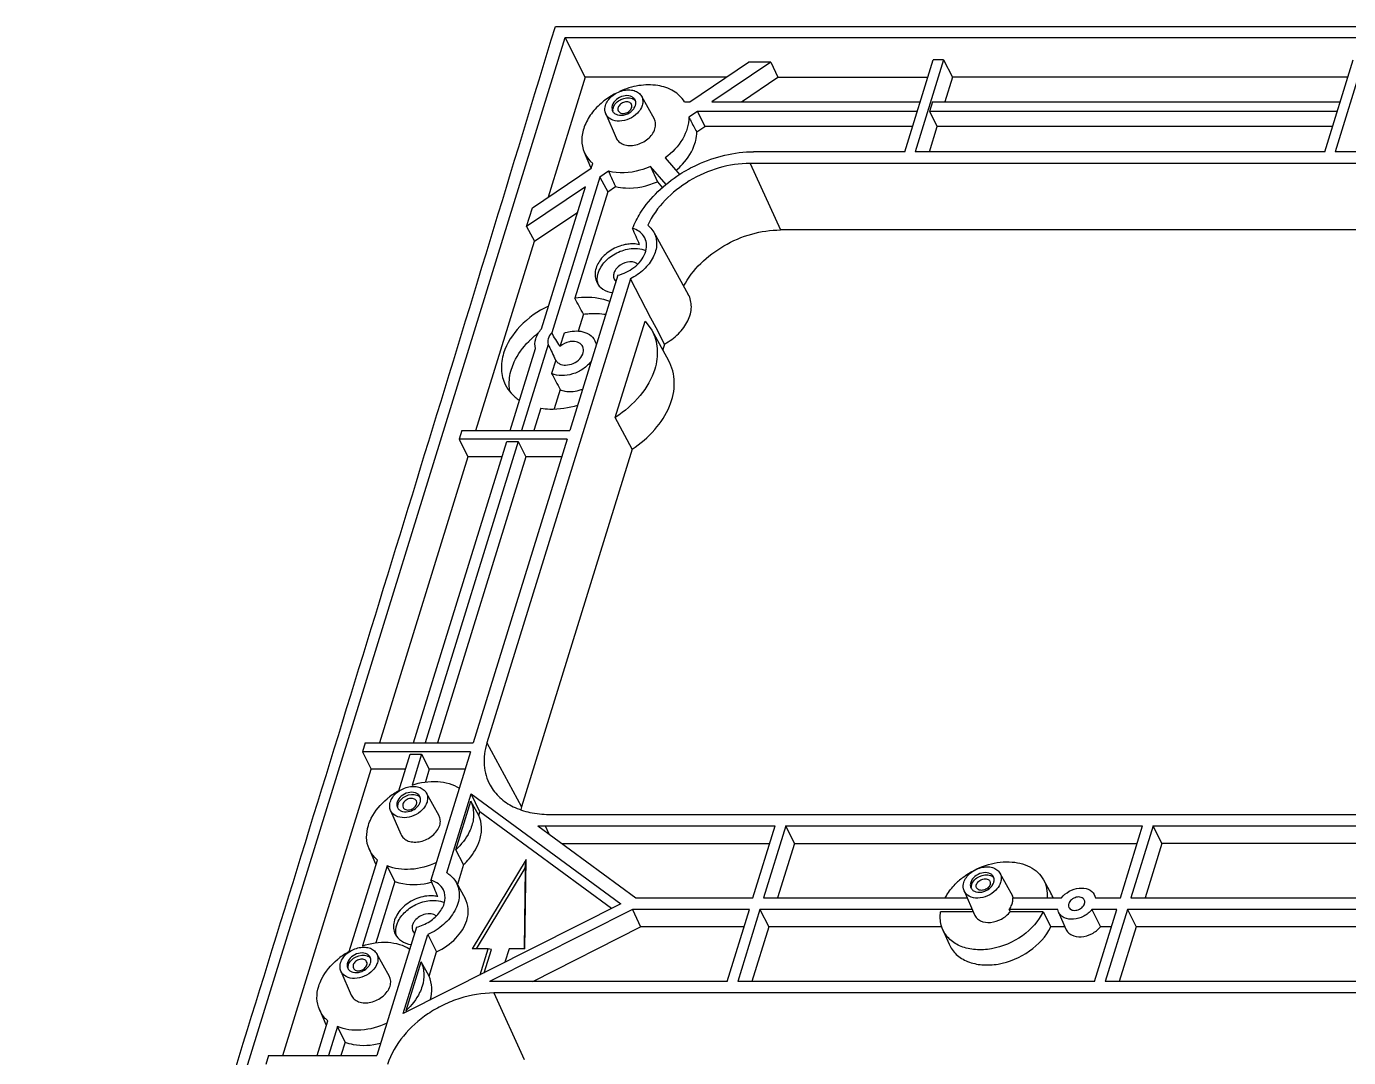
# Model space of a CAD drawing. Extents: x -1094 to 5067, y -562 to 305.
# Drawn here: x 85.8 to 143.8, y -146.3 to -101 of the extents above; entities that cross this region are included whole.
import ezdxf

# ---------------------------------------------------------------- set-up
doc = ezdxf.new("R2010")
doc.units = 0
doc.header["$LTSCALE"] = 1.21
doc.header["$MEASUREMENT"] = 0
doc.layers.get('0').update_dxf_attribs({"linetype": 'CONTINUOUS'})

msp = doc.modelspace()

# ---------------------------------------------------------------- linework, layer by layer
at = {"color": 7, "linetype": 'Continuous'}
for p, q in [((108.971, -101.033), (197.265, -101.033)), ((86.495, -175.625), (109.395, -101.523)), ((110.274, -103.259), (109.395, -101.523)), ((109.395, -101.523), (196.527, -101.523)), ((114.866, -104.333), (117.449, -102.594)), ((118.417, -102.594), (115.834, -104.333)), ((118.417, -102.594), (117.449, -102.594)), ((118.417, -102.594), (118.735, -103.259)), ((124.298, -106.528), (125.544, -102.496)), ((126.004, -102.496), (124.758, -106.528)), ((126.004, -102.496), (125.544, -102.496)), ((126.004, -102.496), (126.391, -103.259)), ((142.719, -106.528), (143.965, -102.496)), ((144.426, -102.496), (143.179, -106.528)), ((110.274, -103.259), (108.648, -108.521)), ((116.461, -103.259), (110.274, -103.259)), ((117.139, -104.333), (118.735, -103.259)), ((118.735, -103.259), (125.308, -103.259)), ((126.391, -103.259), (126.059, -104.333)), ((143.729, -103.259), (126.391, -103.259)), ((112.75, -104.094), (113.304, -105.092)), ((114.632, -104.333), (114.866, -104.333)), ((115.834, -104.333), (124.976, -104.333)), ((125.516, -104.333), (125.385, -104.759)), ((125.516, -104.333), (143.397, -104.333)), ((111.18, -104.864), (111.631, -105.914)), ((115.202, -104.759), (114.825, -105.013)), ((115.202, -104.759), (115.52, -105.424)), ((124.845, -104.759), (115.202, -104.759)), ((125.385, -104.759), (125.722, -105.424)), ((143.266, -104.759), (125.385, -104.759)), ((115.172, -105.658), (115.52, -105.424)), ((124.639, -105.424), (115.52, -105.424)), ((125.38, -106.528), (125.722, -105.424)), ((143.06, -105.424), (125.722, -105.424)), ((110.239, -106.552), (110.519, -107.204)), ((124.298, -106.528), (117.666, -106.528)), ((142.719, -106.528), (124.758, -106.528)), ((145.422, -106.528), (143.179, -106.528)), ((107.963, -108.982), (110.546, -107.242)), ((110.546, -107.242), (110.608, -107.043)), ((113.837, -107.967), (113.15, -107.174)), ((113.15, -107.174), (113.446, -107.846)), ((113.792, -106.798), (114.432, -107.536)), ((117.509, -107.038), (118.843, -109.958)), ((145.081, -107.038), (117.509, -107.038)), ((110.923, -107.64), (108.811, -114.476)), ((111.301, -107.386), (110.923, -107.64)), ((110.923, -107.64), (111.265, -108.289)), ((113.446, -107.846), (113.675, -108.11)), ((110.292, -108.066), (107.709, -109.805)), ((108.366, -114.297), (110.292, -108.066)), ((111.265, -108.289), (109.823, -112.956)), ((111.265, -108.289), (111.614, -108.055)), ((107.709, -109.805), (107.963, -108.982)), ((108.051, -110.454), (109.949, -109.176)), ((107.709, -109.805), (108.051, -110.454)), ((113.291, -110.06), (114.803, -112.785)), ((146.342, -109.958), (118.843, -109.958)), ((105.488, -118.748), (108.051, -110.454)), ((112.893, -110.309), (112.841, -110.22)), ((112.26, -112.101), (105.969, -132.457)), ((111.709, -111.946), (109.607, -118.748)), ((113.159, -113.82), (112.26, -112.101)), ((110.204, -113.65), (109.973, -114.398)), ((111.599, -118.178), (112.905, -113.953)), ((112.905, -113.953), (113.196, -114.35)), ((113.386, -114.251), (113.159, -113.82)), ((113.758, -114.961), (113.386, -114.251)), ((109.351, -114.484), (109.17, -115.069)), ((113.196, -114.35), (113.936, -115.682)), ((106.991, -118.748), (108.099, -115.162)), ((108.655, -114.982), (107.491, -118.748)), ((113.758, -114.961), (113.678, -115.219)), ((108.986, -115.664), (108.806, -116.248)), ((108.986, -115.664), (108.939, -115.567)), ((109.181, -116.962), (108.921, -117.801)), ((108.333, -117.777), (108.033, -118.748)), ((112.333, -119.572), (111.599, -118.178)), ((104.866, -118.748), (104.745, -119.14)), ((104.866, -118.748), (109.607, -118.748)), ((102.754, -132.457), (106.839, -119.237)), ((107.34, -119.237), (103.255, -132.457)), ((104.745, -119.14), (105.131, -119.903)), ((109.486, -119.14), (104.745, -119.14)), ((109.486, -119.14), (105.371, -132.457)), ((106.839, -119.237), (107.34, -119.237)), ((107.34, -119.237), (107.677, -119.903)), ((105.131, -119.903), (101.251, -132.457)), ((107.677, -119.903), (103.797, -132.457)), ((106.634, -119.903), (105.131, -119.903)), ((112.333, -119.572), (107.487, -135.254)), ((109.25, -119.903), (107.677, -119.903)), ((100.629, -132.457), (100.508, -132.848)), ((100.629, -132.457), (105.371, -132.457)), ((105.969, -132.457), (107.487, -135.254)), ((100.508, -132.848), (100.895, -133.611)), ((105.25, -132.848), (100.508, -132.848)), ((102.106, -134.556), (102.603, -132.946)), ((102.603, -132.946), (103.103, -132.946)), ((103.103, -132.946), (102.684, -134.303)), ((103.103, -132.946), (103.44, -133.611)), ((105.25, -132.848), (103.511, -138.476)), ((97.015, -146.165), (100.895, -133.611)), ((102.398, -133.611), (100.895, -133.611)), ((103.44, -133.611), (103.268, -134.169)), ((105.014, -133.611), (103.44, -133.611)), ((103.309, -134.643), (103.864, -135.642)), ((104.21, -138.15), (105.281, -134.685)), ((104.602, -137.14), (105.26, -135.01)), ((105.608, -135.639), (105.26, -135.01)), ((105.658, -135.478), (105.281, -134.685)), ((105.281, -134.685), (111.846, -139.507)), ((101.739, -135.414), (102.19, -136.463)), ((105.608, -135.639), (105.658, -135.478)), ((111.43, -139.717), (105.658, -135.478)), ((108.685, -135.59), (177.673, -135.59)), ((108.197, -136.088), (112.506, -139.252)), ((108.528, -136.099), (108.687, -136.448)), ((108.528, -136.099), (118.614, -136.099)), ((117.639, -139.252), (118.614, -136.099)), ((119.074, -136.099), (118.1, -139.252)), ((119.46, -136.862), (119.074, -136.099)), ((119.074, -136.099), (134.732, -136.099)), ((133.758, -139.252), (134.732, -136.099)), ((135.193, -136.099), (134.218, -139.252)), ((135.579, -136.862), (135.193, -136.099)), ((135.193, -136.099), (150.851, -136.099)), ((109.251, -136.862), (118.378, -136.862)), ((119.46, -136.862), (118.722, -139.252)), ((119.46, -136.862), (134.497, -136.862)), ((135.579, -136.862), (134.84, -139.252)), ((150.615, -136.862), (135.579, -136.862)), ((100.798, -137.102), (101.079, -137.754)), ((104.945, -137.785), (104.602, -137.14)), ((99.927, -141.606), (101.167, -137.593)), ((101.589, -137.846), (100.505, -141.353)), ((101.922, -138.526), (101.589, -137.846)), ((104.945, -137.785), (104.672, -138.667)), ((107.689, -137.574), (105.328, -141.49)), ((105.512, -141.49), (107.649, -137.947)), ((107.649, -137.947), (107.595, -141.49)), ((107.63, -141.49), (107.689, -137.574)), ((107.649, -137.947), (107.689, -137.574)), ((101.922, -138.526), (101.089, -141.219)), ((104.617, -138.567), (105.012, -139.279)), ((128.47, -138.168), (129.025, -139.167)), ((130.381, -138.457), (130.725, -139.077)), ((126.9, -138.939), (127.351, -139.988)), ((132.612, -139.101), (132.664, -139.252)), ((111.846, -139.507), (102.301, -144.328)), ((112.349, -139.761), (106.084, -142.925)), ((112.349, -139.761), (112.709, -140.524)), ((117.482, -139.761), (112.349, -139.761)), ((112.506, -139.252), (117.639, -139.252)), ((116.508, -142.914), (117.482, -139.761)), ((117.943, -139.761), (116.968, -142.914)), ((117.943, -139.761), (118.329, -140.524)), ((127.254, -139.761), (117.943, -139.761)), ((118.1, -139.252), (127.035, -139.252)), ((128.874, -139.761), (128.922, -139.858)), ((131.01, -139.761), (128.874, -139.761)), ((129.032, -139.252), (131.168, -139.252)), ((131.042, -139.871), (131.01, -139.761)), ((133.601, -139.761), (132.507, -139.761)), ((132.507, -139.761), (132.88, -140.524)), ((132.626, -142.914), (133.601, -139.761)), ((132.664, -139.252), (133.758, -139.252)), ((134.061, -139.761), (133.087, -142.914)), ((134.061, -139.761), (134.447, -140.524)), ((149.719, -139.761), (134.061, -139.761)), ((134.218, -139.252), (149.876, -139.252)), ((127.295, -139.858), (125.869, -139.858)), ((130.368, -139.858), (128.922, -139.858)), ((130.368, -139.858), (130.701, -140.524)), ((131.042, -139.871), (131.363, -140.619)), ((102.874, -140.537), (101.135, -146.165)), ((102.301, -144.328), (103.372, -140.863)), ((103.372, -140.863), (103.762, -141.611)), ((107.977, -142.914), (112.709, -140.524)), ((117.246, -140.524), (112.709, -140.524)), ((118.329, -140.524), (117.59, -142.914)), ((125.926, -140.524), (118.329, -140.524)), ((125.959, -140.627), (126.24, -141.279)), ((131.334, -140.524), (130.701, -140.524)), ((133.365, -140.524), (132.88, -140.524)), ((134.447, -140.524), (133.709, -142.914)), ((149.483, -140.524), (134.447, -140.524)), ((106.019, -141.49), (105.328, -141.49)), ((105.667, -142.628), (106.019, -141.49)), ((106.165, -141.516), (106.019, -141.49)), ((106.94, -141.49), (106.758, -142.076)), ((107.63, -141.49), (106.94, -141.49)), ((101.131, -141.693), (101.685, -142.692)), ((102.423, -144.19), (103.081, -142.06)), ((103.429, -142.689), (103.081, -142.06)), ((103.429, -142.689), (103.762, -141.611)), ((105.85, -142.535), (106.165, -141.516)), ((99.561, -142.464), (100.012, -143.513)), ((116.508, -142.914), (106.422, -142.914)), ((132.626, -142.914), (116.968, -142.914)), ((148.745, -142.914), (133.087, -142.914)), ((106.265, -143.423), (107.599, -146.343)), ((175.252, -143.423), (106.265, -143.423)), ((98.62, -144.152), (98.9, -144.804)), ((98.518, -146.165), (98.988, -144.643)), ((99.41, -144.896), (99.018, -146.165)), ((99.743, -145.576), (99.41, -144.896)), ((99.743, -145.576), (99.561, -146.165)), ((96.393, -146.165), (96.272, -146.556)), ((96.393, -146.165), (101.135, -146.165))]:
    msp.add_line(p, q, dxfattribs=at)
for centre, radius, start, end in [((-8226.99, 2433.883), 8712.866, 342.8275837, 343.0857924), ((113.153, -106.916), 3.323, 118.41656, 129.48741), ((111.934, -104.3), 0.586, 321.29329, 324.40397), ((111.712, -106.691), 1.298, 203.24595, 205.34661), ((-210.828, -248.789), 351.77, 23.13041, 23.2574), ((111.555, -112.128), 0.747, 188.67763, 195.43902), ((111.853, -111.976), 0.332, 206.21938, 220.96987), ((111.863, -111.967), 0.345, 220.97688, 225.68676), ((109.571, -115.361), 1.689, 288.54626, 290.73382), ((103.623, -137.35), 3.178, 128.47819, 129.72886), ((103.717, -137.473), 3.333, 118.924, 128.42677), ((102.493, -134.849), 0.586, 321.29329, 324.40397), ((110.224, -136.1), 2.864, 162.8211, 165.29558), ((108.526, -131.22), 4.879, 266.13294, 270.02038), ((102.277, -137.239), 1.304, 203.24676, 205.55341), ((-8261.803, 2444.656), 8749.308, 342.5700029, 342.8274941), ((102.677, -135.397), 3.278, 284.84186, 285.26503), ((128.73, -140.811), 3.094, 129.72324, 134.26493), ((128.801, -140.896), 3.204, 127.02536, 129.73727), ((127.654, -138.374), 0.586, 321.29329, 324.40397), ((128.594, -139.405), 0.492, 19.33944, 28.95258), ((129.583, -139.711), 1.307, 20.80908, 29.0173), ((103.018, -140.568), 0.332, 206.21938, 220.96987), ((103.028, -140.559), 0.345, 220.97688, 225.68676), ((101.445, -144.4), 3.178, 128.47819, 129.72886), ((101.539, -144.523), 3.333, 118.924, 128.42677), ((100.314, -141.899), 0.586, 321.29329, 324.40397), ((106.424, -148.103), 5.189, 90.01863, 93.74989), ((92.242, -149.594), 11.526, 27.62023, 27.95889), ((100.098, -144.289), 1.304, 203.24676, 205.55341)]:
    msp.add_arc(centre, radius, start, end, dxfattribs=at)
for centre, major_axis, ratio, start_param, end_param in [((114.319, -125.027), (-30.142, 55.674), 0.028928, -1.380683, -1.367931), ((114.319, -125.027), (-6.39, 11.803), 0.028928, -0.582522, -0.480759), ((114.319, -125.027), (-6.39, 11.803), 0.028928, 0.537392, 0.625602), ((114.319, -125.027), (-12.057, 22.27), 0.028928, 1.150009, 1.184616), ((105.152, -144.251), (-6.712, 16.342), 0.040639, -1.272861, -1.226363)]:
    msp.add_ellipse(centre, major_axis=major_axis, ratio=ratio, start_param=start_param, end_param=end_param, dxfattribs=at)
for points, knots in [([(111.169, -104.499), (111.217, -104.344), (111.436, -104.054), (111.83, -103.852), (112.177, -103.803), (112.418, -103.833), (112.621, -103.928), (112.717, -104.035), (112.75, -104.094)], [0, 0, 0, 0, 0.250871, 0.527818, 0.661895, 0.785506, 0.897122, 1, 1, 1, 1]), ([(114.632, -104.333), (114.516, -104.144), (114.16, -103.809), (113.435, -103.576), (112.606, -103.594), (112.053, -103.764), (111.784, -103.887)], [0, 0, 0, 0, 0.213263, 0.450477, 0.715889, 1, 1, 1, 1]), ([(111.04, -104.351), (110.858, -104.501), (110.539, -104.83), (110.216, -105.404), (110.094, -106), (110.167, -106.384), (110.239, -106.552)], [0, 0, 0, 0, 0.283437, 0.544625, 0.781157, 1, 1, 1, 1]), ([(112.469, -104.257), (112.45, -104.219), (112.392, -104.148), (112.216, -104.058), (111.936, -104.066), (111.64, -104.215), (111.499, -104.4), (111.468, -104.499)], [0, 0, 0, 0, 0.102851, 0.214002, 0.469135, 0.747505, 1, 1, 1, 1]), ([(111.514, -104.593), (111.562, -104.437), (111.824, -104.185), (112.184, -104.135), (112.336, -104.194)], [0, 0, 0, 0, 0.500657, 1, 1, 1, 1]), ([(112.312, -104.449), (112.29, -104.404), (112.187, -104.329), (111.998, -104.337), (111.823, -104.425), (111.74, -104.534), (111.721, -104.593)], [0, 0, 0, 0, 0.210577, 0.466786, 0.746326, 1, 1, 1, 1]), ([(112.336, -104.194), (112.349, -104.199), (112.399, -104.222), (112.445, -104.256), (112.471, -104.286)], [0, 0, 0, 0, 0.261757, 1, 1, 1, 1]), ([(112.482, -104.499), (112.488, -104.479), (112.506, -104.399), (112.495, -104.311), (112.469, -104.257)], [0, 0, 0, 0, 0.266142, 1, 1, 1, 1]), ([(112.75, -104.094), (112.782, -104.152), (112.822, -104.29), (112.802, -104.431), (112.781, -104.499)], [0, 0, 0, 0, 0.482582, 1, 1, 1, 1]), ([(111.18, -104.864), (111.168, -104.837), (111.13, -104.719), (111.141, -104.589), (111.169, -104.499)], [0, 0, 0, 0, 0.240745, 1, 1, 1, 1]), ([(112.571, -104.838), (112.468, -104.943), (112.219, -105.112), (111.801, -105.212), (111.408, -105.147), (111.223, -104.965), (111.18, -104.864)], [0, 0, 0, 0, 0.277966, 0.552022, 0.793061, 1, 1, 1, 1]), ([(111.468, -104.499), (111.462, -104.52), (111.444, -104.6), (111.455, -104.688), (111.481, -104.742)], [0, 0, 0, 0, 0.266142, 1, 1, 1, 1]), ([(111.481, -104.742), (111.501, -104.782), (111.565, -104.858), (111.759, -104.947), (111.935, -104.932), (112.043, -104.898)], [0, 0, 0, 0, 0.21713, 0.453913, 1, 1, 1, 1]), ([(111.721, -104.593), (111.718, -104.605), (111.707, -104.652), (111.713, -104.704), (111.729, -104.736)], [0, 0, 0, 0, 0.265722, 1, 1, 1, 1]), ([(111.729, -104.736), (111.751, -104.782), (111.854, -104.856), (112.043, -104.848), (112.219, -104.761), (112.302, -104.651), (112.32, -104.593)], [0, 0, 0, 0, 0.210577, 0.466786, 0.746326, 1, 1, 1, 1]), ([(112.043, -104.898), (112.078, -104.887), (112.208, -104.836), (112.325, -104.747), (112.391, -104.666)], [0, 0, 0, 0, 0.255451, 1, 1, 1, 1]), ([(112.32, -104.593), (112.324, -104.58), (112.335, -104.533), (112.328, -104.481), (112.312, -104.449)], [0, 0, 0, 0, 0.265722, 1, 1, 1, 1]), ([(112.41, -104.641), (112.418, -104.629), (112.447, -104.585), (112.47, -104.537), (112.482, -104.499)], [0, 0, 0, 0, 0.260848, 1, 1, 1, 1]), ([(112.781, -104.499), (112.772, -104.529), (112.723, -104.654), (112.643, -104.765), (112.571, -104.838)], [0, 0, 0, 0, 0.235693, 1, 1, 1, 1]), ([(111.631, -105.914), (111.659, -105.98), (111.752, -106.106), (111.965, -106.224), (112.224, -106.268), (112.604, -106.226), (113.041, -106.013), (113.284, -105.696), (113.337, -105.525)], [0, 0, 0, 0, 0.102468, 0.212657, 0.335049, 0.468751, 0.747192, 1, 1, 1, 1]), ([(113.337, -105.525), (113.36, -105.452), (113.381, -105.302), (113.339, -105.155), (113.304, -105.092)], [0, 0, 0, 0, 0.517439, 1, 1, 1, 1]), ([(114.825, -105.013), (114.83, -105.34), (114.598, -106.049), (114.095, -106.571), (113.792, -106.798)], [0, 0, 0, 0, 0.463273, 1, 1, 1, 1]), ([(114.825, -105.013), (114.854, -105.066), (114.932, -105.198), (115.035, -105.42), (115.128, -105.578), (115.172, -105.658)], [0, 0, 0, 0, 0.249523, 0.625482, 1, 1, 1, 1]), ([(115.094, -106.162), (115.107, -106.12), (115.151, -105.956), (115.172, -105.785), (115.172, -105.658)], [0, 0, 0, 0, 0.258113, 1, 1, 1, 1]), ([(110.239, -106.552), (110.3, -106.693), (110.417, -106.869), (110.567, -107.01), (110.608, -107.043)], [0, 0, 0, 0, 0.744974, 1, 1, 1, 1]), ([(114.265, -107.341), (114.364, -107.258), (114.716, -106.927), (114.989, -106.501), (115.094, -106.162)], [0, 0, 0, 0, 0.267284, 1, 1, 1, 1]), ([(114.43, -107.515), (114.675, -107.358), (115.672, -106.812), (116.822, -106.528), (117.666, -106.528)], [0, 0, 0, 0, 0.256513, 1, 1, 1, 1]), ([(113.15, -107.174), (112.998, -107.241), (112.41, -107.455), (111.747, -107.499), (111.301, -107.386)], [0, 0, 0, 0, 0.26542, 1, 1, 1, 1]), ([(117.509, -107.038), (117.052, -107.038), (116.114, -107.186), (114.443, -107.919), (113.397, -108.945), (113.02, -109.749)], [0, 0, 0, 0, 0.251014, 0.512308, 1, 1, 1, 1]), ([(111.301, -107.386), (111.327, -107.442), (111.386, -107.584), (111.503, -107.801), (111.574, -107.971), (111.614, -108.055)], [0, 0, 0, 0, 0.250567, 0.624504, 1, 1, 1, 1]), ([(111.614, -108.055), (111.755, -108.089), (112.373, -108.174), (113.011, -108.036), (113.446, -107.846)], [0, 0, 0, 0, 0.23442, 1, 1, 1, 1]), ([(112.358, -109.888), (112.45, -109.658), (112.939, -108.712), (113.746, -107.953), (114.43, -107.515)], [0, 0, 0, 0, 0.234015, 1, 1, 1, 1]), ([(113.291, -110.06), (113.377, -110.216), (113.463, -110.604), (113.282, -111.196), (112.865, -111.726), (112.476, -111.994), (112.26, -112.101)], [0, 0, 0, 0, 0.211719, 0.446752, 0.713011, 1, 1, 1, 1]), ([(112.841, -110.22), (112.787, -110.141), (112.641, -109.999), (112.457, -109.917), (112.358, -109.888)], [0, 0, 0, 0, 0.480454, 1, 1, 1, 1]), ([(113.02, -109.749), (113.048, -109.771), (113.154, -109.86), (113.241, -109.97), (113.291, -110.06)], [0, 0, 0, 0, 0.255456, 1, 1, 1, 1]), ([(114.598, -112.428), (114.984, -111.69), (115.978, -110.758), (117.547, -110.091), (118.419, -109.958), (118.843, -109.958)], [0, 0, 0, 0, 0.489964, 0.75017, 1, 1, 1, 1]), ([(112.028, -110.602), (111.816, -110.645), (111.409, -110.808), (110.937, -111.218), (110.675, -111.734), (110.712, -112.106), (110.783, -112.251)], [0, 0, 0, 0, 0.280238, 0.552188, 0.792069, 1, 1, 1, 1]), ([(110.816, -112.241), (110.79, -112.069), (110.867, -111.677), (111.247, -111.2), (111.799, -110.863), (112.235, -110.77), (112.45, -110.77)], [0, 0, 0, 0, 0.214217, 0.46389, 0.735322, 1, 1, 1, 1]), ([(112.35, -110.568), (112.324, -110.568), (112.216, -110.571), (112.108, -110.585), (112.028, -110.602)], [0, 0, 0, 0, 0.244953, 1, 1, 1, 1]), ([(112.665, -110.605), (112.64, -110.599), (112.537, -110.577), (112.43, -110.568), (112.35, -110.568)], [0, 0, 0, 0, 0.242786, 1, 1, 1, 1]), ([(112.411, -111.61), (112.524, -111.524), (112.722, -111.332), (112.921, -110.992), (112.993, -110.635), (112.941, -110.407), (112.893, -110.309)], [0, 0, 0, 0, 0.284973, 0.546821, 0.782407, 1, 1, 1, 1]), ([(112.45, -110.77), (112.493, -110.77), (112.658, -110.778), (112.822, -110.815), (112.935, -110.863)], [0, 0, 0, 0, 0.262463, 1, 1, 1, 1]), ([(112.454, -111.387), (112.318, -111.341), (112, -111.365), (111.74, -111.539), (111.644, -111.658)], [0, 0, 0, 0, 0.483926, 1, 1, 1, 1]), ([(111.541, -111.847), (111.534, -111.871), (111.513, -111.962), (111.525, -112.061), (111.556, -112.123)], [0, 0, 0, 0, 0.266142, 1, 1, 1, 1]), ([(111.644, -111.658), (111.632, -111.673), (111.59, -111.731), (111.557, -111.797), (111.541, -111.847)], [0, 0, 0, 0, 0.26241, 1, 1, 1, 1]), ([(110.783, -112.251), (110.842, -112.371), (111.045, -112.591), (111.323, -112.683), (111.471, -112.706)], [0, 0, 0, 0, 0.472135, 1, 1, 1, 1]), ([(111.359, -113.097), (111.245, -113.053), (110.748, -112.905), (110.215, -112.899), (109.823, -112.956)], [0, 0, 0, 0, 0.235362, 1, 1, 1, 1]), ([(113.758, -114.961), (113.982, -114.841), (114.384, -114.549), (114.809, -113.982), (114.987, -113.357), (114.894, -112.949), (114.803, -112.785)], [0, 0, 0, 0, 0.287109, 0.552623, 0.787484, 1, 1, 1, 1]), ([(108.666, -113.304), (108.203, -113.519), (107.387, -114.082), (106.835, -114.928), (106.7, -115.366)], [0, 0, 0, 0, 0.526501, 1, 1, 1, 1]), ([(110.204, -113.65), (110.288, -113.639), (110.614, -113.606), (110.944, -113.619), (111.184, -113.658)], [0, 0, 0, 0, 0.258291, 1, 1, 1, 1]), ([(107.804, -114.844), (107.837, -114.812), (107.97, -114.682), (108.112, -114.561), (108.223, -114.476)], [0, 0, 0, 0, 0.24709, 1, 1, 1, 1]), ([(108.099, -115.162), (108.061, -115.022), (108.084, -114.693), (108.255, -114.421), (108.366, -114.297)], [0, 0, 0, 0, 0.463671, 1, 1, 1, 1]), ([(108.811, -114.476), (108.742, -114.547), (108.635, -114.705), (108.627, -114.902), (108.655, -114.982)], [0, 0, 0, 0, 0.540013, 1, 1, 1, 1]), ([(109.351, -114.484), (109.437, -114.453), (109.761, -114.363), (110.128, -114.38), (110.351, -114.484)], [0, 0, 0, 0, 0.27197, 1, 1, 1, 1]), ([(110.351, -114.484), (110.389, -114.502), (110.531, -114.581), (110.648, -114.708), (110.7, -114.816)], [0, 0, 0, 0, 0.263333, 1, 1, 1, 1]), ([(113.196, -114.35), (113.334, -114.597), (113.502, -115.181), (113.417, -115.776), (113.328, -116.066)], [0, 0, 0, 0, 0.482456, 1, 1, 1, 1]), ([(106.7, -115.366), (106.628, -115.598), (106.557, -116.071), (106.673, -116.54), (106.773, -116.743)], [0, 0, 0, 0, 0.517436, 1, 1, 1, 1]), ([(107.043, -116.066), (107.077, -115.957), (107.252, -115.506), (107.546, -115.107), (107.804, -114.844)], [0, 0, 0, 0, 0.235979, 1, 1, 1, 1]), ([(109.739, -114.847), (109.689, -114.847), (109.483, -114.869), (109.287, -114.966), (109.17, -115.069)], [0, 0, 0, 0, 0.243579, 1, 1, 1, 1]), ([(109.418, -115.885), (109.533, -115.885), (109.767, -115.83), (110.049, -115.635), (110.222, -115.364), (110.212, -115.154), (110.173, -115.074)], [0, 0, 0, 0, 0.271797, 0.547321, 0.792414, 1, 1, 1, 1]), ([(110.173, -115.074), (110.138, -115.004), (110.005, -114.878), (109.83, -114.847), (109.739, -114.847)], [0, 0, 0, 0, 0.463516, 1, 1, 1, 1]), ([(110.549, -115.711), (110.45, -115.843), (110.196, -116.076), (109.617, -116.359), (109.083, -116.379), (108.806, -116.248)], [0, 0, 0, 0, 0.256619, 0.52343, 1, 1, 1, 1]), ([(109.085, -115.783), (109.107, -115.799), (109.206, -115.863), (109.328, -115.885), (109.418, -115.885)], [0, 0, 0, 0, 0.232619, 1, 1, 1, 1]), ([(112.333, -119.572), (112.701, -119.333), (113.353, -118.782), (114.022, -117.761), (114.271, -116.669), (114.095, -115.97), (113.935, -115.682)], [0, 0, 0, 0, 0.286843, 0.55044, 0.7851, 1, 1, 1, 1]), ([(106.986, -117.067), (106.968, -116.988), (106.92, -116.654), (106.968, -116.31), (107.043, -116.066)], [0, 0, 0, 0, 0.240662, 1, 1, 1, 1]), ([(113.328, -116.066), (113.198, -116.484), (112.72, -117.305), (112.008, -117.917), (111.599, -118.178)], [0, 0, 0, 0, 0.474724, 1, 1, 1, 1]), ([(106.773, -116.743), (106.84, -116.88), (107.018, -117.14), (107.259, -117.343), (107.391, -117.429)], [0, 0, 0, 0, 0.491185, 1, 1, 1, 1]), ([(109.181, -116.962), (109.247, -116.99), (109.55, -117.078), (109.88, -117.038), (110.108, -116.962)], [0, 0, 0, 0, 0.230667, 1, 1, 1, 1]), ([(108.333, -117.777), (108.462, -117.797), (109.006, -117.846), (109.559, -117.759), (109.956, -117.636)], [0, 0, 0, 0, 0.238213, 1, 1, 1, 1]), ([(105.969, -132.457), (105.873, -132.77), (105.781, -133.414), (105.963, -134.045), (106.111, -134.312)], [0, 0, 0, 0, 0.517566, 1, 1, 1, 1]), ([(101.728, -135.049), (101.777, -134.893), (101.995, -134.603), (102.39, -134.402), (102.736, -134.353), (102.978, -134.382), (103.18, -134.478), (103.277, -134.585), (103.309, -134.643)], [0, 0, 0, 0, 0.250871, 0.527818, 0.661895, 0.785506, 0.897122, 1, 1, 1, 1]), ([(102.684, -134.303), (103.044, -134.184), (103.763, -134.07), (104.483, -134.266), (104.76, -134.447)], [0, 0, 0, 0, 0.534158, 1, 1, 1, 1]), ([(106.111, -134.312), (106.222, -134.511), (106.518, -134.883), (107.128, -135.29), (107.87, -135.539), (108.408, -135.59), (108.685, -135.59)], [0, 0, 0, 0, 0.226844, 0.465612, 0.722761, 1, 1, 1, 1]), ([(100.768, -136.075), (100.801, -135.967), (100.984, -135.521), (101.309, -135.142), (101.592, -134.906)], [0, 0, 0, 0, 0.233746, 1, 1, 1, 1]), ([(101.739, -135.414), (101.728, -135.386), (101.69, -135.269), (101.701, -135.138), (101.728, -135.049)], [0, 0, 0, 0, 0.240745, 1, 1, 1, 1]), ([(102.028, -135.049), (102.021, -135.07), (102.003, -135.15), (102.014, -135.237), (102.041, -135.291)], [0, 0, 0, 0, 0.266142, 1, 1, 1, 1]), ([(103.028, -134.807), (103.009, -134.769), (102.952, -134.698), (102.776, -134.608), (102.495, -134.616), (102.2, -134.765), (102.058, -134.95), (102.028, -135.049)], [0, 0, 0, 0, 0.102851, 0.214002, 0.469135, 0.747505, 1, 1, 1, 1]), ([(102.074, -135.142), (102.122, -134.986), (102.383, -134.734), (102.743, -134.684), (102.895, -134.744)], [0, 0, 0, 0, 0.500657, 1, 1, 1, 1]), ([(102.872, -134.999), (102.849, -134.953), (102.747, -134.879), (102.558, -134.887), (102.382, -134.974), (102.299, -135.084), (102.281, -135.142)], [0, 0, 0, 0, 0.210577, 0.466786, 0.746326, 1, 1, 1, 1]), ([(102.879, -135.142), (102.883, -135.13), (102.894, -135.083), (102.888, -135.031), (102.872, -134.999)], [0, 0, 0, 0, 0.265722, 1, 1, 1, 1]), ([(102.895, -134.744), (102.908, -134.749), (102.959, -134.771), (103.004, -134.805), (103.031, -134.836)], [0, 0, 0, 0, 0.261757, 1, 1, 1, 1]), ([(102.969, -135.19), (102.977, -135.179), (103.007, -135.135), (103.029, -135.086), (103.041, -135.049)], [0, 0, 0, 0, 0.260848, 1, 1, 1, 1]), ([(103.041, -135.049), (103.047, -135.028), (103.066, -134.948), (103.055, -134.861), (103.028, -134.807)], [0, 0, 0, 0, 0.266142, 1, 1, 1, 1]), ([(103.34, -135.049), (103.331, -135.079), (103.283, -135.204), (103.202, -135.314), (103.131, -135.387)], [0, 0, 0, 0, 0.235693, 1, 1, 1, 1]), ([(103.309, -134.643), (103.342, -134.702), (103.381, -134.84), (103.361, -134.981), (103.34, -135.049)], [0, 0, 0, 0, 0.482582, 1, 1, 1, 1]), ([(105.26, -135.01), (105.334, -135.168), (105.419, -135.531), (105.363, -135.896), (105.307, -136.075)], [0, 0, 0, 0, 0.482688, 1, 1, 1, 1]), ([(103.131, -135.387), (103.028, -135.493), (102.778, -135.661), (102.361, -135.762), (101.967, -135.697), (101.783, -135.515), (101.739, -135.414)], [0, 0, 0, 0, 0.277966, 0.552022, 0.793061, 1, 1, 1, 1]), ([(102.041, -135.291), (102.061, -135.332), (102.125, -135.408), (102.319, -135.497), (102.494, -135.482), (102.603, -135.448)], [0, 0, 0, 0, 0.21713, 0.453913, 1, 1, 1, 1]), ([(102.281, -135.142), (102.277, -135.155), (102.266, -135.202), (102.273, -135.254), (102.288, -135.286)], [0, 0, 0, 0, 0.265722, 1, 1, 1, 1]), ([(102.288, -135.286), (102.311, -135.331), (102.414, -135.406), (102.603, -135.397), (102.778, -135.31), (102.861, -135.201), (102.879, -135.142)], [0, 0, 0, 0, 0.210577, 0.466786, 0.746326, 1, 1, 1, 1]), ([(102.603, -135.448), (102.637, -135.437), (102.768, -135.386), (102.885, -135.297), (102.95, -135.216)], [0, 0, 0, 0, 0.255451, 1, 1, 1, 1]), ([(103.897, -136.075), (103.919, -136.002), (103.941, -135.852), (103.898, -135.705), (103.864, -135.642)], [0, 0, 0, 0, 0.517439, 1, 1, 1, 1]), ([(105.653, -136.712), (105.709, -136.532), (105.766, -136.164), (105.682, -135.798), (105.608, -135.639)], [0, 0, 0, 0, 0.51728, 1, 1, 1, 1]), ([(100.798, -137.102), (100.732, -136.947), (100.659, -136.597), (100.715, -136.247), (100.768, -136.075)], [0, 0, 0, 0, 0.482832, 1, 1, 1, 1]), ([(102.19, -136.463), (102.219, -136.53), (102.312, -136.656), (102.524, -136.774), (102.784, -136.818), (103.164, -136.776), (103.6, -136.563), (103.844, -136.246), (103.897, -136.075)], [0, 0, 0, 0, 0.102468, 0.212657, 0.335049, 0.468751, 0.747192, 1, 1, 1, 1]), ([(105.307, -136.075), (105.278, -136.171), (105.118, -136.57), (104.843, -136.918), (104.602, -137.14)], [0, 0, 0, 0, 0.234891, 1, 1, 1, 1]), ([(104.945, -137.785), (105.029, -137.707), (105.328, -137.398), (105.56, -137.014), (105.653, -136.712)], [0, 0, 0, 0, 0.266032, 1, 1, 1, 1]), ([(101.167, -137.593), (101.127, -137.559), (100.977, -137.418), (100.859, -137.242), (100.798, -137.102)], [0, 0, 0, 0, 0.255244, 1, 1, 1, 1]), ([(103.754, -137.703), (103.4, -137.867), (102.674, -138.069), (101.911, -137.98), (101.589, -137.846)], [0, 0, 0, 0, 0.527942, 1, 1, 1, 1]), ([(126.872, -138.338), (127.163, -138.117), (127.812, -137.779), (128.842, -137.606), (129.657, -137.781), (130.143, -138.12), (130.316, -138.34), (130.381, -138.457)], [0, 0, 0, 0, 0.280615, 0.550281, 0.78913, 0.897085, 1, 1, 1, 1]), ([(126.889, -138.574), (126.937, -138.418), (127.156, -138.128), (127.551, -137.927), (127.897, -137.878), (128.139, -137.907), (128.341, -138.003), (128.438, -138.11), (128.47, -138.168)], [0, 0, 0, 0, 0.250871, 0.527818, 0.661895, 0.785506, 0.897122, 1, 1, 1, 1]), ([(101.922, -138.526), (102.038, -138.571), (102.558, -138.715), (103.119, -138.672), (103.517, -138.566)], [0, 0, 0, 0, 0.232632, 1, 1, 1, 1]), ([(104.617, -138.567), (104.716, -138.745), (104.808, -139.193), (104.582, -139.867), (104.084, -140.46), (103.624, -140.75), (103.372, -140.863)], [0, 0, 0, 0, 0.210685, 0.446096, 0.713405, 1, 1, 1, 1]), ([(104.058, -138.901), (104.008, -138.799), (103.85, -138.611), (103.629, -138.509), (103.511, -138.476)], [0, 0, 0, 0, 0.478501, 1, 1, 1, 1]), ([(104.21, -138.15), (104.253, -138.177), (104.414, -138.288), (104.547, -138.441), (104.617, -138.567)], [0, 0, 0, 0, 0.258529, 1, 1, 1, 1]), ([(126.075, -139.25), (126.105, -139.191), (126.244, -138.954), (126.421, -138.741), (126.57, -138.596)], [0, 0, 0, 0, 0.240851, 1, 1, 1, 1]), ([(126.9, -138.939), (126.889, -138.911), (126.851, -138.794), (126.862, -138.663), (126.889, -138.574)], [0, 0, 0, 0, 0.240745, 1, 1, 1, 1]), ([(127.189, -138.574), (127.182, -138.595), (127.164, -138.675), (127.175, -138.762), (127.202, -138.816)], [0, 0, 0, 0, 0.266142, 1, 1, 1, 1]), ([(128.189, -138.332), (128.17, -138.294), (128.113, -138.223), (127.937, -138.133), (127.656, -138.141), (127.361, -138.29), (127.219, -138.475), (127.189, -138.574)], [0, 0, 0, 0, 0.102851, 0.214002, 0.469135, 0.747505, 1, 1, 1, 1]), ([(127.234, -138.667), (127.283, -138.511), (127.544, -138.259), (127.904, -138.209), (128.056, -138.269)], [0, 0, 0, 0, 0.500657, 1, 1, 1, 1]), ([(127.442, -138.667), (127.46, -138.609), (127.543, -138.499), (127.718, -138.412), (127.908, -138.403), (128.01, -138.478), (128.033, -138.524)], [0, 0, 0, 0, 0.253583, 0.533158, 0.78938, 1, 1, 1, 1]), ([(128.033, -138.524), (128.049, -138.556), (128.055, -138.608), (128.044, -138.655), (128.04, -138.667)], [0, 0, 0, 0, 0.734251, 1, 1, 1, 1]), ([(128.056, -138.269), (128.069, -138.274), (128.12, -138.296), (128.165, -138.33), (128.192, -138.361)], [0, 0, 0, 0, 0.261757, 1, 1, 1, 1]), ([(128.13, -138.715), (128.138, -138.704), (128.167, -138.66), (128.19, -138.611), (128.202, -138.574)], [0, 0, 0, 0, 0.260848, 1, 1, 1, 1]), ([(128.202, -138.574), (128.208, -138.553), (128.227, -138.473), (128.216, -138.386), (128.189, -138.332)], [0, 0, 0, 0, 0.266142, 1, 1, 1, 1]), ([(128.501, -138.574), (128.492, -138.604), (128.443, -138.729), (128.363, -138.839), (128.292, -138.912)], [0, 0, 0, 0, 0.235693, 1, 1, 1, 1]), ([(128.47, -138.168), (128.503, -138.227), (128.542, -138.365), (128.522, -138.506), (128.501, -138.574)], [0, 0, 0, 0, 0.482582, 1, 1, 1, 1]), ([(130.381, -138.457), (130.446, -138.574), (130.541, -138.835), (130.552, -139.112), (130.539, -139.25)], [0, 0, 0, 0, 0.490785, 1, 1, 1, 1]), ([(103.515, -139.16), (103.276, -139.16), (102.792, -139.274), (102.288, -139.621), (102.009, -139.991), (101.887, -140.284), (101.858, -140.578), (101.908, -140.762), (101.948, -140.843)], [0, 0, 0, 0, 0.270353, 0.544483, 0.672472, 0.790266, 0.898224, 1, 1, 1, 1]), ([(102.874, -140.537), (103.08, -140.488), (103.472, -140.318), (103.922, -139.908), (104.167, -139.403), (104.127, -139.042), (104.058, -138.901)], [0, 0, 0, 0, 0.281432, 0.552655, 0.791778, 1, 1, 1, 1]), ([(103.816, -139.193), (103.792, -139.187), (103.693, -139.168), (103.592, -139.16), (103.515, -139.16)], [0, 0, 0, 0, 0.243126, 1, 1, 1, 1]), ([(128.292, -138.912), (128.189, -139.018), (127.939, -139.186), (127.522, -139.287), (127.128, -139.222), (126.944, -139.04), (126.9, -138.939)], [0, 0, 0, 0, 0.277966, 0.552022, 0.793061, 1, 1, 1, 1]), ([(127.202, -138.816), (127.222, -138.857), (127.286, -138.933), (127.479, -139.022), (127.655, -139.007), (127.764, -138.973)], [0, 0, 0, 0, 0.21713, 0.453913, 1, 1, 1, 1]), ([(127.449, -138.811), (127.434, -138.779), (127.427, -138.727), (127.438, -138.68), (127.442, -138.667)], [0, 0, 0, 0, 0.734251, 1, 1, 1, 1]), ([(128.04, -138.667), (128.022, -138.726), (127.939, -138.835), (127.764, -138.922), (127.575, -138.931), (127.472, -138.856), (127.449, -138.811)], [0, 0, 0, 0, 0.253583, 0.533158, 0.78938, 1, 1, 1, 1]), ([(127.764, -138.973), (127.798, -138.962), (127.929, -138.91), (128.046, -138.822), (128.111, -138.741)], [0, 0, 0, 0, 0.255451, 1, 1, 1, 1]), ([(131.168, -139.252), (131.259, -139.134), (131.501, -138.938), (131.925, -138.8), (132.341, -138.831), (132.556, -139), (132.612, -139.101)], [0, 0, 0, 0, 0.270818, 0.545731, 0.791565, 1, 1, 1, 1]), ([(101.974, -140.775), (101.961, -140.605), (102.057, -140.226), (102.44, -139.77), (102.983, -139.449), (103.406, -139.362), (103.614, -139.362)], [0, 0, 0, 0, 0.216356, 0.466918, 0.737139, 1, 1, 1, 1]), ([(103.614, -139.362), (103.658, -139.362), (103.825, -139.369), (103.991, -139.408), (104.104, -139.456)], [0, 0, 0, 0, 0.26248, 1, 1, 1, 1]), ([(105.085, -140.237), (105.135, -140.075), (105.182, -139.742), (105.088, -139.417), (105.012, -139.279)], [0, 0, 0, 0, 0.517596, 1, 1, 1, 1]), ([(128.874, -139.761), (128.889, -139.741), (128.944, -139.662), (128.986, -139.574), (129.007, -139.507)], [0, 0, 0, 0, 0.260923, 1, 1, 1, 1]), ([(129.007, -139.507), (129.014, -139.485), (129.035, -139.402), (129.04, -139.315), (129.032, -139.252)], [0, 0, 0, 0, 0.260995, 1, 1, 1, 1]), ([(132.507, -139.761), (132.412, -139.883), (132.16, -140.084), (131.722, -140.22), (131.351, -140.173), (131.134, -140.026), (131.065, -139.924), (131.042, -139.871)], [0, 0, 0, 0, 0.272089, 0.547138, 0.790349, 0.897928, 1, 1, 1, 1]), ([(131.492, -139.507), (131.487, -139.521), (131.475, -139.575), (131.482, -139.635), (131.5, -139.672)], [0, 0, 0, 0, 0.265722, 1, 1, 1, 1]), ([(132.174, -139.341), (132.148, -139.288), (132.029, -139.202), (131.811, -139.212), (131.609, -139.313), (131.513, -139.439), (131.492, -139.507)], [0, 0, 0, 0, 0.210577, 0.466786, 0.746326, 1, 1, 1, 1]), ([(131.5, -139.672), (131.526, -139.725), (131.645, -139.811), (131.863, -139.801), (132.065, -139.7), (132.162, -139.574), (132.183, -139.507)], [0, 0, 0, 0, 0.210577, 0.466786, 0.746326, 1, 1, 1, 1]), ([(132.183, -139.507), (132.187, -139.492), (132.199, -139.438), (132.192, -139.378), (132.174, -139.341)], [0, 0, 0, 0, 0.265722, 1, 1, 1, 1]), ([(102.809, -140.25), (102.797, -140.264), (102.754, -140.322), (102.721, -140.388), (102.706, -140.439)], [0, 0, 0, 0, 0.26241, 1, 1, 1, 1]), ([(103.742, -140.043), (103.615, -139.946), (103.324, -139.926), (103.01, -140.058), (102.865, -140.179), (102.809, -140.25)], [0, 0, 0, 0, 0.464194, 0.73569, 1, 1, 1, 1]), ([(103.762, -141.611), (104.074, -141.47), (104.623, -141.096), (104.994, -140.531), (105.085, -140.237)], [0, 0, 0, 0, 0.52649, 1, 1, 1, 1]), ([(125.959, -140.627), (125.934, -140.568), (125.849, -140.322), (125.84, -140.053), (125.869, -139.858)], [0, 0, 0, 0, 0.244076, 1, 1, 1, 1]), ([(130.368, -139.858), (130.172, -140.278), (129.492, -141.016), (128.362, -141.496), (127.413, -141.554), (126.775, -141.418), (126.258, -141.109), (126.031, -140.793), (125.959, -140.627)], [0, 0, 0, 0, 0.260001, 0.537357, 0.668764, 0.789054, 0.897999, 1, 1, 1, 1]), ([(127.351, -139.988), (127.376, -140.046), (127.451, -140.154), (127.684, -140.312), (128.085, -140.359), (128.554, -140.209), (128.822, -139.991), (128.922, -139.858)], [0, 0, 0, 0, 0.102061, 0.209723, 0.453381, 0.728678, 1, 1, 1, 1]), ([(101.948, -140.843), (102.007, -140.963), (102.21, -141.182), (102.488, -141.275), (102.636, -141.298)], [0, 0, 0, 0, 0.472123, 1, 1, 1, 1]), ([(102.706, -140.439), (102.698, -140.463), (102.678, -140.553), (102.69, -140.653), (102.72, -140.714)], [0, 0, 0, 0, 0.266142, 1, 1, 1, 1]), ([(126.24, -141.279), (126.312, -141.447), (126.541, -141.766), (127.061, -142.079), (127.704, -142.218), (128.661, -142.164), (129.805, -141.686), (130.497, -140.946), (130.701, -140.524)], [0, 0, 0, 0, 0.101967, 0.21081, 0.330918, 0.462118, 0.739354, 1, 1, 1, 1]), ([(131.363, -140.619), (131.387, -140.674), (131.458, -140.778), (131.68, -140.932), (132.062, -140.984), (132.515, -140.85), (132.779, -140.648), (132.88, -140.524)], [0, 0, 0, 0, 0.102097, 0.209553, 0.452052, 0.726689, 1, 1, 1, 1]), ([(99.55, -142.099), (99.598, -141.943), (99.817, -141.653), (100.211, -141.451), (100.558, -141.403), (100.799, -141.432), (101.002, -141.528), (101.098, -141.635), (101.131, -141.693)], [0, 0, 0, 0, 0.250871, 0.527818, 0.661895, 0.785506, 0.897122, 1, 1, 1, 1]), ([(100.505, -141.353), (100.866, -141.234), (101.584, -141.12), (102.304, -141.316), (102.582, -141.497)], [0, 0, 0, 0, 0.534158, 1, 1, 1, 1]), ([(98.589, -143.125), (98.623, -143.017), (98.806, -142.571), (99.13, -142.192), (99.414, -141.956)], [0, 0, 0, 0, 0.233746, 1, 1, 1, 1]), ([(100.85, -141.857), (100.831, -141.819), (100.773, -141.748), (100.597, -141.658), (100.317, -141.666), (100.021, -141.815), (99.88, -142), (99.849, -142.099)], [0, 0, 0, 0, 0.102851, 0.214002, 0.469135, 0.747505, 1, 1, 1, 1]), ([(99.895, -142.192), (99.943, -142.036), (100.205, -141.784), (100.565, -141.734), (100.716, -141.794)], [0, 0, 0, 0, 0.500657, 1, 1, 1, 1]), ([(100.693, -142.049), (100.671, -142.003), (100.568, -141.928), (100.379, -141.937), (100.204, -142.024), (100.12, -142.134), (100.102, -142.192)], [0, 0, 0, 0, 0.210577, 0.466786, 0.746326, 1, 1, 1, 1]), ([(100.701, -142.192), (100.705, -142.18), (100.715, -142.133), (100.709, -142.081), (100.693, -142.049)], [0, 0, 0, 0, 0.265722, 1, 1, 1, 1]), ([(100.716, -141.794), (100.73, -141.799), (100.78, -141.821), (100.825, -141.855), (100.852, -141.886)], [0, 0, 0, 0, 0.261757, 1, 1, 1, 1]), ([(100.862, -142.099), (100.869, -142.078), (100.887, -141.998), (100.876, -141.911), (100.85, -141.857)], [0, 0, 0, 0, 0.266142, 1, 1, 1, 1]), ([(101.131, -141.693), (101.163, -141.752), (101.203, -141.89), (101.183, -142.031), (101.162, -142.099)], [0, 0, 0, 0, 0.482582, 1, 1, 1, 1]), ([(103.081, -142.06), (103.155, -142.218), (103.24, -142.581), (103.184, -142.946), (103.129, -143.125)], [0, 0, 0, 0, 0.482688, 1, 1, 1, 1]), ([(99.561, -142.464), (99.549, -142.436), (99.511, -142.319), (99.522, -142.188), (99.55, -142.099)], [0, 0, 0, 0, 0.240745, 1, 1, 1, 1]), ([(100.952, -142.437), (100.849, -142.543), (100.599, -142.711), (100.182, -142.812), (99.789, -142.747), (99.604, -142.565), (99.561, -142.464)], [0, 0, 0, 0, 0.277966, 0.552022, 0.793061, 1, 1, 1, 1]), ([(99.849, -142.099), (99.843, -142.12), (99.824, -142.2), (99.836, -142.287), (99.862, -142.341)], [0, 0, 0, 0, 0.266142, 1, 1, 1, 1]), ([(99.862, -142.341), (99.882, -142.382), (99.946, -142.458), (100.14, -142.547), (100.315, -142.532), (100.424, -142.498)], [0, 0, 0, 0, 0.21713, 0.453913, 1, 1, 1, 1]), ([(100.102, -142.192), (100.098, -142.205), (100.088, -142.252), (100.094, -142.304), (100.11, -142.335)], [0, 0, 0, 0, 0.265722, 1, 1, 1, 1]), ([(100.11, -142.335), (100.132, -142.381), (100.235, -142.456), (100.424, -142.447), (100.599, -142.36), (100.683, -142.251), (100.701, -142.192)], [0, 0, 0, 0, 0.210577, 0.466786, 0.746326, 1, 1, 1, 1]), ([(100.424, -142.498), (100.458, -142.487), (100.589, -142.435), (100.706, -142.347), (100.771, -142.266)], [0, 0, 0, 0, 0.255451, 1, 1, 1, 1]), ([(100.791, -142.24), (100.799, -142.229), (100.828, -142.185), (100.851, -142.136), (100.862, -142.099)], [0, 0, 0, 0, 0.260848, 1, 1, 1, 1]), ([(101.162, -142.099), (101.152, -142.129), (101.104, -142.254), (101.023, -142.364), (100.952, -142.437)], [0, 0, 0, 0, 0.235693, 1, 1, 1, 1]), ([(98.62, -144.152), (98.554, -143.997), (98.48, -143.647), (98.536, -143.297), (98.589, -143.125)], [0, 0, 0, 0, 0.482832, 1, 1, 1, 1]), ([(100.012, -143.513), (100.04, -143.58), (100.133, -143.706), (100.346, -143.824), (100.605, -143.867), (100.985, -143.826), (101.422, -143.612), (101.665, -143.296), (101.718, -143.125)], [0, 0, 0, 0, 0.102468, 0.212657, 0.335049, 0.468751, 0.747192, 1, 1, 1, 1]), ([(101.718, -143.125), (101.741, -143.052), (101.762, -142.902), (101.72, -142.754), (101.685, -142.692)], [0, 0, 0, 0, 0.517439, 1, 1, 1, 1]), ([(103.129, -143.125), (103.099, -143.221), (102.94, -143.62), (102.664, -143.968), (102.423, -144.19)], [0, 0, 0, 0, 0.234891, 1, 1, 1, 1]), ([(103.483, -143.732), (103.534, -143.556), (103.585, -143.198), (103.501, -142.844), (103.429, -142.689)], [0, 0, 0, 0, 0.516557, 1, 1, 1, 1]), ([(106.265, -143.423), (105.764, -143.423), (104.998, -143.554), (104.046, -143.936), (102.777, -144.66), (101.891, -145.655), (101.612, -146.556)], [0, 0, 0, 0, 0.254733, 0.387285, 0.51995, 1, 1, 1, 1]), ([(98.988, -144.643), (98.948, -144.609), (98.798, -144.468), (98.68, -144.292), (98.62, -144.152)], [0, 0, 0, 0, 0.255244, 1, 1, 1, 1]), ([(101.575, -144.753), (101.222, -144.917), (100.495, -145.119), (99.732, -145.03), (99.41, -144.896)], [0, 0, 0, 0, 0.527942, 1, 1, 1, 1]), ([(99.743, -145.576), (99.857, -145.62), (100.365, -145.762), (100.912, -145.724), (101.302, -145.626)], [0, 0, 0, 0, 0.23285, 1, 1, 1, 1])]:
    msp.add_open_spline(points, degree=3, knots=knots, dxfattribs=at)
for points in [[(111.5, -104.744), (111.493, -104.694), (111.499, -104.641), (111.514, -104.593)], [(111.709, -111.946), (111.961, -111.885), (112.206, -111.768), (112.411, -111.61)], [(112.578, -111.452), (112.541, -111.424), (112.498, -111.402), (112.454, -111.387)], [(110.7, -114.816), (110.733, -114.883), (110.755, -114.956), (110.764, -115.031)], [(108.986, -115.664), (109.01, -115.71), (109.045, -115.751), (109.085, -115.783)], [(102.059, -135.294), (102.052, -135.244), (102.059, -135.191), (102.074, -135.142)], [(127.22, -138.819), (127.213, -138.769), (127.22, -138.716), (127.234, -138.667)], [(102.002, -140.928), (101.987, -140.878), (101.978, -140.827), (101.974, -140.775)], [(99.881, -142.344), (99.874, -142.294), (99.88, -142.241), (99.895, -142.192)]]:
    msp.add_open_spline(points, degree=3, dxfattribs=at)

doc.saveas('drawing.dxf')
